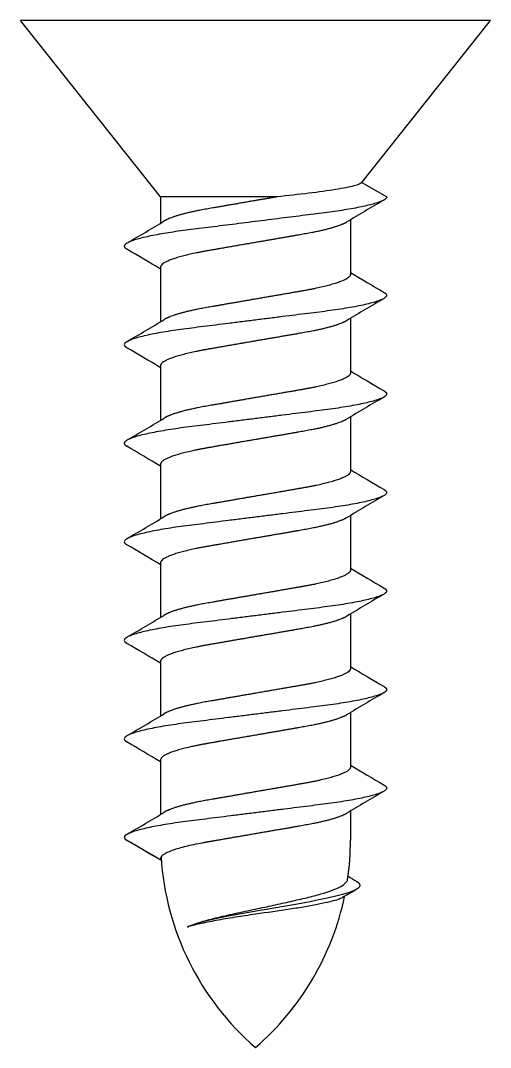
# Model space of a CAD drawing. Header units: inches. Extents: x -333 to 1223, y -450 to 45.
# Drawn here: x -143.211 to -142.577, y -323.605 to -322.219 of the extents above; entities that cross this region are included whole.
import ezdxf
from ezdxf.enums import TextEntityAlignment as Align

# ---------------------------------------------------------------- set-up
doc = ezdxf.new("R2010")
doc.units = ezdxf.units.IN
doc.header["$MEASUREMENT"] = 0
doc.layers.add('NOTES', color=7, linetype='Continuous')
doc.layers.add('PL', color=252, linetype='Continuous')
doc.styles.add('Schedule', font='GOTHIC.TTF', dxfattribs={"width": 0.9})

# ---------------------------------------------------------------- blocks, each defined once
blk = doc.blocks.new('16-47-BLOCK-1')
at = {"extrusion": (1, -4.28626e-16, 0)}
for p, q in [((15.5006, -3.0476), (15.1835, -3.0476)), ((15.3725, -3.2856), (15.1835, -3.0476)), ((15.8177, -3.0476), (15.5006, -3.0476)), ((15.6441, -3.2662), (15.8177, -3.0476)), ((15.6441, -3.2662), (15.6777, -3.2856)), ((15.5006, -3.2856), (15.3725, -3.2856)), ((15.3725, -3.2856), (15.3725, -3.321)), ((15.5293, -3.2856), (15.5006, -3.2856)), ((15.6287, -3.3166), (15.6287, -3.3903)), ((15.3725, -3.3803), (15.3725, -3.454)), ((15.6287, -3.4496), (15.6287, -3.5233)), ((15.3725, -3.5133), (15.3725, -3.587)), ((15.6287, -3.5826), (15.6287, -3.6563)), ((15.3725, -3.6463), (15.3725, -3.72)), ((15.6287, -3.7156), (15.6287, -3.7893)), ((15.3725, -3.7793), (15.3725, -3.853)), ((15.6287, -3.8486), (15.6287, -3.9223)), ((15.3725, -3.9123), (15.3725, -3.986)), ((15.6287, -3.9816), (15.6287, -4.0553)), ((15.3725, -4.0453), (15.3725, -4.119)), ((15.6287, -4.1146), (15.6287, -4.1536)), ((15.3256, -4.1533), (15.3257, -4.1532)), ((15.3736, -4.1813), (15.3256, -4.1533))]:
    blk.add_line(p, q, dxfattribs=at)
for centre, start, end in [((15.2587, -4.1536), 351.7027, 0), ((15.7426, -4.1536), 183.5211, 229.1682), ((15.2587, -4.1536), 310.8318, 348.122)]:
    blk.add_arc(centre, 0.3701, start, end)
for points, knots in [([(15.6441, -3.2662), (15.643, -3.2676), (15.6394, -3.2691), (15.6272, -3.2724), (15.6189, -3.274), (15.5982, -3.2774), (15.5861, -3.2791), (15.5591, -3.2822), (15.5446, -3.2838), (15.5293, -3.2856)], [0, 0, 0, 0, 0.000832023, 0.000832023, 0.001664046, 0.001664046, 0.002496069, 0.002496069, 0.003328092, 0.003328092, 0.003328092, 0.003328092]), ([(15.6374, -4.2096), (15.6426, -4.2128), (15.6431, -4.2159), (15.6289, -4.2263), (15.5935, -4.2336), (15.5104, -4.2482), (15.4645, -4.2554), (15.4237, -4.2655), (15.4149, -4.2682), (15.4087, -4.271)], [0.3220762, 0.3220762, 0.3220762, 0.3220762, 0.375625, 0.375625, 0.5005, 0.5005, 0.625375, 0.625375, 0.6726692, 0.6726692, 0.6726692, 0.6726692]), ([(15.5006, -4.2468), (15.5088, -4.2451), (15.5168, -4.2433), (15.5328, -4.2399), (15.5407, -4.2381), (15.5558, -4.2347), (15.563, -4.2331), (15.5767, -4.2298), (15.5831, -4.2281), (15.6003, -4.2231), (15.6096, -4.2197), (15.6188, -4.2145), (15.6212, -4.2127), (15.624, -4.2096), (15.6247, -4.2083), (15.6249, -4.207)], [0.002094364, 0.002094364, 0.002094364, 0.002094364, 0.002542505, 0.002542505, 0.002990646, 0.002990646, 0.003438787, 0.003438787, 0.003886928, 0.003886928, 0.004783211, 0.004783211, 0.005231352, 0.005231352, 0.005594232, 0.005594232, 0.005594232, 0.005594232]), ([(15.6181, -4.2313), (15.6167, -4.2322), (15.6147, -4.233), (15.6093, -4.2349), (15.6055, -4.2359), (15.5967, -4.238), (15.5918, -4.2391), (15.5806, -4.2413), (15.5743, -4.2425), (15.5612, -4.2448), (15.5542, -4.2459), (15.5322, -4.2493), (15.5164, -4.2515), (15.5006, -4.2537)], [0.00693309, 0.00693309, 0.00693309, 0.00693309, 0.00728833, 0.00728833, 0.007718195, 0.007718195, 0.00814806, 0.00814806, 0.008577925, 0.008577925, 0.00900779, 0.00900779, 0.009867519, 0.009867519, 0.009867519, 0.009867519]), ([(15.4087, -4.271), (15.4132, -4.2689), (15.4187, -4.2668), (15.4316, -4.2627), (15.439, -4.2607), (15.455, -4.2567), (15.4638, -4.2548), (15.4818, -4.2508), (15.4911, -4.2488), (15.5006, -4.2468)], [0, 0, 0, 0, 0.000523591, 0.000523591, 0.001047182, 0.001047182, 0.001570773, 0.001570773, 0.002094364, 0.002094364, 0.002094364, 0.002094364]), ([(15.5006, -4.2537), (15.4912, -4.2551), (15.482, -4.2565), (15.4641, -4.2593), (15.4554, -4.2608), (15.4395, -4.2638), (15.432, -4.2653), (15.419, -4.2681), (15.4133, -4.2695), (15.4087, -4.271)], [0.009867519, 0.009867519, 0.009867519, 0.009867519, 0.01038022, 0.01038022, 0.010892921, 0.010892921, 0.011405621, 0.011405621, 0.011918322, 0.011918322, 0.011918322, 0.011918322])]:
    blk.add_open_spline(points, degree=3, knots=knots)
for points, weights, knots in [([(15.6777, -3.2856), (15.6777, -3.2966), (15.5892, -3.3077), (15.5006, -3.3188), (15.4121, -3.3299), (15.3235, -3.341), (15.3235, -3.3521), (15.3235, -3.354), (15.3272, -3.3562)], [1, 0.866025403784, 1, 0.866025403784, 1, 0.866025403784, 1, 0.973446195684, 0.957418334996], [0, 0, 0, 0.01111111, 0.01111111, 0.02222222, 0.02222222, 0.03333333, 0.03333333, 0.03553556, 0.03553556, 0.03553556]), ([(15.5006, -3.2905), (15.4663, -3.2965), (15.4366, -3.3016), (15.392, -3.3093), (15.3776, -3.318)], [0.933012701892, 0.933012701892, 1, 0.902826841694, 0.946615074009], [0.01666667, 0.01666667, 0.01666667, 0.02222222, 0.02222222, 0.03028123, 0.03028123, 0.03028123]), ([(15.6236, -3.3197), (15.6093, -3.3283), (15.5647, -3.336), (15.535, -3.3412), (15.5006, -3.3471)], [0.946615074009, 0.902826841693, 1, 0.933012701892, 0.933012701892], [0.00305211, 0.00305211, 0.00305211, 0.01111111, 0.01111111, 0.01666667, 0.01666667, 0.01666667]), ([(15.5006, -3.3471), (15.4663, -3.353), (15.4366, -3.3582), (15.3725, -3.3693), (15.3725, -3.3803)], [0.933012701892, 0.933012701892, 1, 0.866025403784, 1], [0.01666667, 0.01666667, 0.01666667, 0.02222222, 0.02222222, 0.03333333, 0.03333333, 0.03333333]), ([(15.6287, -3.3903), (15.6287, -3.4013), (15.5647, -3.4124), (15.535, -3.4176), (15.5006, -3.4235)], [1, 0.866025403784, 1, 0.933012701892, 0.933012701892], [0.06666667, 0.06666667, 0.06666667, 0.07777778, 0.07777778, 0.08333333, 0.08333333, 0.08333333]), ([(15.6741, -3.4145), (15.6777, -3.4166), (15.6777, -3.4186), (15.6777, -3.4296), (15.5892, -3.4407), (15.5006, -3.4518), (15.4121, -3.4629), (15.3235, -3.474), (15.3235, -3.4851), (15.3235, -3.487), (15.3272, -3.4892)], [0.957418334996, 0.973446195684, 1, 0.866025403784, 1, 0.866025403784, 1, 0.866025403784, 1, 0.973446195684, 0.957418334996], [0.06446444, 0.06446444, 0.06446444, 0.06666667, 0.06666667, 0.07777778, 0.07777778, 0.08888889, 0.08888889, 0.1, 0.1, 0.10220223, 0.10220223, 0.10220223]), ([(15.5006, -3.4235), (15.4663, -3.4295), (15.4366, -3.4346), (15.392, -3.4423), (15.3776, -3.451)], [0.933012701892, 0.933012701892, 1, 0.902826841694, 0.946615074009], [0.08333333, 0.08333333, 0.08333333, 0.08888889, 0.08888889, 0.09694789, 0.09694789, 0.09694789]), ([(15.6236, -3.4527), (15.6093, -3.4613), (15.5647, -3.469), (15.535, -3.4742), (15.5006, -3.4801)], [0.946615074009, 0.902826841693, 1, 0.933012701892, 0.933012701892], [0.06971877, 0.06971877, 0.06971877, 0.07777778, 0.07777778, 0.08333333, 0.08333333, 0.08333333]), ([(15.5006, -3.4801), (15.4663, -3.486), (15.4366, -3.4912), (15.3725, -3.5023), (15.3725, -3.5133)], [0.933012701892, 0.933012701892, 1, 0.866025403784, 1], [0.08333333, 0.08333333, 0.08333333, 0.08888889, 0.08888889, 0.1, 0.1, 0.1]), ([(15.6287, -3.5233), (15.6287, -3.5343), (15.5647, -3.5454), (15.535, -3.5506), (15.5006, -3.5565)], [1, 0.866025403784, 1, 0.933012701892, 0.933012701892], [0.13333333, 0.13333333, 0.13333333, 0.14444444, 0.14444444, 0.15, 0.15, 0.15]), ([(15.6741, -3.5475), (15.6777, -3.5496), (15.6777, -3.5516), (15.6777, -3.5626), (15.5892, -3.5737), (15.5006, -3.5848), (15.4121, -3.5959), (15.3235, -3.607), (15.3235, -3.6181), (15.3235, -3.62), (15.3272, -3.6222)], [0.957418334996, 0.973446195684, 1, 0.866025403784, 1, 0.866025403784, 1, 0.866025403784, 1, 0.973446195684, 0.957418334996], [0.13113111, 0.13113111, 0.13113111, 0.13333333, 0.13333333, 0.14444444, 0.14444444, 0.15555556, 0.15555556, 0.16666667, 0.16666667, 0.16886889, 0.16886889, 0.16886889]), ([(15.5006, -3.5565), (15.4663, -3.5625), (15.4366, -3.5676), (15.392, -3.5753), (15.3776, -3.584)], [0.933012701892, 0.933012701892, 1, 0.902826841694, 0.946615074009], [0.15, 0.15, 0.15, 0.15555556, 0.15555556, 0.16361456, 0.16361456, 0.16361456]), ([(15.6236, -3.5857), (15.6093, -3.5943), (15.5647, -3.602), (15.535, -3.6072), (15.5006, -3.6131)], [0.946615074009, 0.902826841693, 1, 0.933012701892, 0.933012701892], [0.13638544, 0.13638544, 0.13638544, 0.14444444, 0.14444444, 0.15, 0.15, 0.15]), ([(15.5006, -3.6131), (15.4663, -3.619), (15.4366, -3.6242), (15.3725, -3.6353), (15.3725, -3.6463)], [0.933012701892, 0.933012701892, 1, 0.866025403784, 1], [0.15, 0.15, 0.15, 0.15555556, 0.15555556, 0.16666667, 0.16666667, 0.16666667]), ([(15.6287, -3.6563), (15.6287, -3.6673), (15.5647, -3.6784), (15.535, -3.6836), (15.5006, -3.6895)], [1, 0.866025403784, 1, 0.933012701892, 0.933012701892], [0.2, 0.2, 0.2, 0.21111111, 0.21111111, 0.21666667, 0.21666667, 0.21666667]), ([(15.6741, -3.6805), (15.6777, -3.6826), (15.6777, -3.6846), (15.6777, -3.6956), (15.5892, -3.7067), (15.5006, -3.7178), (15.4121, -3.7289), (15.3235, -3.74), (15.3235, -3.7511), (15.3235, -3.753), (15.3272, -3.7552)], [0.957418334996, 0.973446195685, 1, 0.866025403784, 1, 0.866025403784, 1, 0.866025403784, 1, 0.973446195684, 0.957418334996], [0.19779777, 0.19779777, 0.19779777, 0.2, 0.2, 0.21111111, 0.21111111, 0.22222222, 0.22222222, 0.23333333, 0.23333333, 0.23553556, 0.23553556, 0.23553556]), ([(15.5006, -3.6895), (15.4663, -3.6955), (15.4366, -3.7006), (15.392, -3.7083), (15.3776, -3.717)], [0.933012701892, 0.933012701892, 1, 0.902826841694, 0.946615074009], [0.21666667, 0.21666667, 0.21666667, 0.22222222, 0.22222222, 0.23028123, 0.23028123, 0.23028123]), ([(15.6236, -3.7187), (15.6093, -3.7273), (15.5647, -3.735), (15.535, -3.7402), (15.5006, -3.7461)], [0.946615074009, 0.902826841693, 1, 0.933012701892, 0.933012701892], [0.20305211, 0.20305211, 0.20305211, 0.21111111, 0.21111111, 0.21666667, 0.21666667, 0.21666667]), ([(15.5006, -3.7461), (15.4663, -3.752), (15.4366, -3.7572), (15.3725, -3.7683), (15.3725, -3.7793)], [0.933012701892, 0.933012701892, 1, 0.866025403784, 1], [0.21666667, 0.21666667, 0.21666667, 0.22222222, 0.22222222, 0.23333333, 0.23333333, 0.23333333]), ([(15.6287, -3.7893), (15.6287, -3.8003), (15.5647, -3.8114), (15.535, -3.8166), (15.5006, -3.8225)], [1, 0.866025403784, 1, 0.933012701892, 0.933012701892], [0.26666667, 0.26666667, 0.26666667, 0.27777778, 0.27777778, 0.28333333, 0.28333333, 0.28333333]), ([(15.6741, -3.8135), (15.6777, -3.8156), (15.6777, -3.8176), (15.6777, -3.8286), (15.5892, -3.8397), (15.5006, -3.8508), (15.4121, -3.8619), (15.3235, -3.873), (15.3235, -3.8841), (15.3235, -3.886), (15.3272, -3.8882)], [0.957418334996, 0.973446195685, 1, 0.866025403784, 1, 0.866025403784, 1, 0.866025403784, 1, 0.973446195684, 0.957418334996], [0.26446444, 0.26446444, 0.26446444, 0.26666667, 0.26666667, 0.27777778, 0.27777778, 0.28888889, 0.28888889, 0.3, 0.3, 0.30220223, 0.30220223, 0.30220223]), ([(15.5006, -3.8225), (15.4663, -3.8285), (15.4366, -3.8336), (15.392, -3.8413), (15.3776, -3.85)], [0.933012701892, 0.933012701892, 1, 0.902826841694, 0.946615074009], [0.28333333, 0.28333333, 0.28333333, 0.28888889, 0.28888889, 0.29694789, 0.29694789, 0.29694789]), ([(15.6236, -3.8517), (15.6093, -3.8603), (15.5647, -3.868), (15.535, -3.8732), (15.5006, -3.8791)], [0.946615074009, 0.902826841693, 1, 0.933012701892, 0.933012701892], [0.26971877, 0.26971877, 0.26971877, 0.27777778, 0.27777778, 0.28333333, 0.28333333, 0.28333333]), ([(15.5006, -3.8791), (15.4663, -3.885), (15.4366, -3.8902), (15.3725, -3.9013), (15.3725, -3.9123)], [0.933012701892, 0.933012701892, 1, 0.866025403784, 1], [0.28333333, 0.28333333, 0.28333333, 0.28888889, 0.28888889, 0.3, 0.3, 0.3]), ([(15.6287, -3.9223), (15.6287, -3.9333), (15.5647, -3.9444), (15.535, -3.9496), (15.5006, -3.9555)], [1, 0.866025403784, 1, 0.933012701892, 0.933012701892], [0.86666667, 0.86666667, 0.86666667, 0.87777778, 0.87777778, 0.88333333, 0.88333333, 0.88333333]), ([(15.6741, -3.9465), (15.6777, -3.9486), (15.6777, -3.9506), (15.6777, -3.9616), (15.5892, -3.9727), (15.5006, -3.9838), (15.4121, -3.9949), (15.3235, -4.006), (15.3235, -4.0171), (15.3235, -4.019), (15.3272, -4.0212)], [0.957418334999, 0.973446195687, 1, 0.866025403784, 1, 0.866025403784, 1, 0.866025403784, 1, 0.973446195684, 0.957418334996], [0.86446444, 0.86446444, 0.86446444, 0.86666667, 0.86666667, 0.87777778, 0.87777778, 0.88888889, 0.88888889, 0.9, 0.9, 0.90220223, 0.90220223, 0.90220223]), ([(15.5006, -3.9555), (15.4663, -3.9615), (15.4366, -3.9666), (15.392, -3.9743), (15.3776, -3.983)], [0.933012701892, 0.933012701892, 1, 0.902826841694, 0.946615074009], [0.88333333, 0.88333333, 0.88333333, 0.88888889, 0.88888889, 0.89694789, 0.89694789, 0.89694789]), ([(15.6236, -3.9847), (15.6093, -3.9933), (15.5647, -4.001), (15.535, -4.0062), (15.5006, -4.0121)], [0.946615074009, 0.902826841693, 1, 0.933012701892, 0.933012701892], [0.86971877, 0.86971877, 0.86971877, 0.87777778, 0.87777778, 0.88333333, 0.88333333, 0.88333333]), ([(15.5006, -4.0121), (15.4663, -4.018), (15.4366, -4.0232), (15.3725, -4.0343), (15.3725, -4.0453)], [0.933012701892, 0.933012701892, 1, 0.866025403784, 1], [0.88333333, 0.88333333, 0.88333333, 0.88888889, 0.88888889, 0.9, 0.9, 0.9]), ([(15.6287, -4.0553), (15.6287, -4.0663), (15.5647, -4.0774), (15.535, -4.0826), (15.5006, -4.0885)], [1, 0.866025403784, 1, 0.933012701892, 0.933012701892], [0.93333333, 0.93333333, 0.93333333, 0.94444444, 0.94444444, 0.95, 0.95, 0.95]), ([(15.6741, -4.0795), (15.6777, -4.0816), (15.6777, -4.0836), (15.6777, -4.0946), (15.5892, -4.1057), (15.5006, -4.1168), (15.4121, -4.1279), (15.3235, -4.139), (15.3235, -4.1501), (15.3235, -4.1516), (15.3257, -4.1533)], [0.957418334999, 0.973446195687, 1, 0.866025403784, 1, 0.866025403784, 1, 0.866025403784, 1, 0.979341712217, 0.965054256907], [0.93113111, 0.93113111, 0.93113111, 0.93333333, 0.93333333, 0.94444444, 0.94444444, 0.95555556, 0.95555556, 0.96666667, 0.96666667, 0.96837995, 0.96837995, 0.96837995]), ([(15.5006, -4.0885), (15.4663, -4.0945), (15.4366, -4.0996), (15.392, -4.1073), (15.3776, -4.116)], [0.933012701892, 0.933012701892, 1, 0.902826841694, 0.946615074009], [0.95, 0.95, 0.95, 0.95555556, 0.95555556, 0.96361456, 0.96361456, 0.96361456]), ([(15.6236, -4.1177), (15.6093, -4.1263), (15.5647, -4.134), (15.535, -4.1392), (15.5006, -4.1451)], [0.946615074009, 0.902826841693, 1, 0.933012701892, 0.933012701892], [0.93638544, 0.93638544, 0.93638544, 0.94444444, 0.94444444, 0.95, 0.95, 0.95]), ([(15.4518, -4.1536), (15.4439, -4.1549), (15.4366, -4.1562), (15.3725, -4.1673), (15.3725, -4.1783), (15.3725, -4.1796), (15.3736, -4.1809)], [0.969712313046, 0.982595035367, 1, 0.866025403784, 1, 0.983424246532, 0.970950100544], [0.95411208, 0.95411208, 0.95411208, 0.95555556, 0.95555556, 0.96666667, 0.96666667, 0.96804137, 0.96804137, 0.96804137])]:
    blk.add_rational_spline(points, weights, degree=2, knots=knots)
for points, weights in [([(15.5293, -3.2856), (15.5152, -3.288), (15.5006, -3.2905)], [0.944992320863, 0.933012701892, 0.933012701892]), ([(15.5006, -4.1451), (15.4752, -4.1495), (15.4518, -4.1536)], [0.933012701892, 0.933012701892, 0.969712313046])]:
    blk.add_rational_spline(points, weights, degree=2)
for points, degree in [([(15.6741, -3.2897), (15.6572, -3.2996), (15.6404, -3.3096), (15.6236, -3.3197)], 3), ([(15.3272, -3.348), (15.344, -3.338), (15.3609, -3.328), (15.3776, -3.318)], 3), ([(15.3725, -3.3831), (15.3575, -3.374), (15.3423, -3.3651), (15.3272, -3.3562)], 3), ([(15.6287, -3.3875), (15.6438, -3.3966), (15.659, -3.4055), (15.6741, -3.4145)], 3), ([(15.6741, -3.4227), (15.6572, -3.4326), (15.6404, -3.4426), (15.6236, -3.4527)], 3), ([(15.3272, -3.481), (15.344, -3.471), (15.3609, -3.461), (15.3776, -3.451)], 3), ([(15.3725, -3.5161), (15.3575, -3.507), (15.3423, -3.4981), (15.3272, -3.4892)], 3), ([(15.6287, -3.5205), (15.6438, -3.5296), (15.659, -3.5385), (15.6741, -3.5475)], 3), ([(15.6741, -3.5557), (15.6572, -3.5656), (15.6404, -3.5756), (15.6236, -3.5857)], 3), ([(15.3272, -3.614), (15.344, -3.604), (15.3609, -3.594), (15.3776, -3.584)], 3), ([(15.3725, -3.6491), (15.3575, -3.64), (15.3423, -3.6311), (15.3272, -3.6222)], 3), ([(15.6287, -3.6535), (15.6438, -3.6626), (15.659, -3.6715), (15.6741, -3.6805)], 3), ([(15.6741, -3.6887), (15.6572, -3.6986), (15.6404, -3.7086), (15.6236, -3.7187)], 3), ([(15.3272, -3.747), (15.344, -3.737), (15.3609, -3.727), (15.3776, -3.717)], 3), ([(15.3725, -3.7821), (15.3575, -3.773), (15.3423, -3.7641), (15.3272, -3.7552)], 3), ([(15.6287, -3.7865), (15.6438, -3.7956), (15.659, -3.8045), (15.6741, -3.8135)], 3), ([(15.6741, -3.8217), (15.6572, -3.8316), (15.6404, -3.8416), (15.6236, -3.8517)], 3), ([(15.3272, -3.88), (15.344, -3.87), (15.3609, -3.86), (15.3776, -3.85)], 3), ([(15.3725, -3.9151), (15.3575, -3.906), (15.3423, -3.8971), (15.3272, -3.8882)], 3), ([(15.6287, -3.9195), (15.6438, -3.9286), (15.659, -3.9375), (15.6741, -3.9465)], 3), ([(15.6741, -3.9547), (15.6572, -3.9646), (15.6404, -3.9746), (15.6236, -3.9847)], 3), ([(15.3272, -4.013), (15.344, -4.003), (15.3609, -3.993), (15.3776, -3.983)], 3), ([(15.3725, -4.0481), (15.3575, -4.039), (15.3423, -4.0301), (15.3272, -4.0212)], 3), ([(15.6287, -4.0525), (15.6438, -4.0616), (15.659, -4.0705), (15.6741, -4.0795)], 3), ([(15.6741, -4.0877), (15.6572, -4.0976), (15.6404, -4.1076), (15.6236, -4.1177)], 3), ([(15.3272, -4.146), (15.344, -4.136), (15.3609, -4.126), (15.3776, -4.116)], 3), ([(15.3736, -4.1812), (15.3257, -4.1532)], 1), ([(15.3736, -4.1814), (15.3652, -4.1764), (15.3567, -4.1715), (15.3483, -4.1665)], 3), ([(15.6255, -4.2023), (15.6295, -4.2048), (15.6335, -4.2072), (15.6374, -4.2096)], 3), ([(15.6372, -4.2201), (15.6308, -4.2238), (15.6245, -4.2276), (15.6181, -4.2313)], 3)]:
    blk.add_open_spline(points, degree=degree)
at = {"layer": 'NOTES', "style": 'Schedule', "width": 0.8}
blk.add_attdef('QTY', text='', height=2, dxfattribs=at).set_placement((63.2699, -4.0073), align=Align.MIDDLE_CENTER)
at = {"layer": 'NOTES', "style": 'Schedule', "width": 0.9}
blk.add_attdef('DESC.', text='', height=2, dxfattribs=at).set_placement((21.1195, -5.4714), align=Align.MIDDLE_LEFT)

msp = doc.modelspace()

# ---------------------------------------------------------------- block references
at = {"layer": 'PL'}
msp.add_blockref('16-47-BLOCK-1', (-158.39494, -319.17191), dxfattribs=at)

doc.saveas('drawing.dxf')
